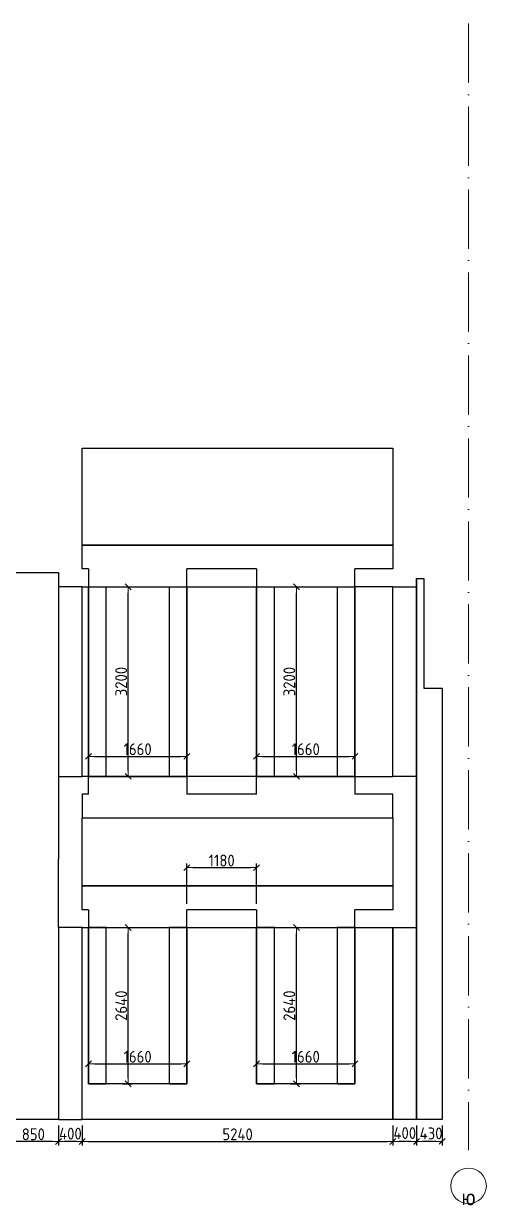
# Model space of a CAD drawing. Header units: millimetres. Extents: x 209 to 1046824, y -248937 to 510758.
# Drawn here: x 193322 to 201127, y 93639 to 113584 of the extents above; entities that cross this region are included whole.
import ezdxf

# ---------------------------------------------------------------- set-up
doc = ezdxf.new("R2010")
doc.units = ezdxf.units.MM
doc.linetypes.add('50_200_ШТРИХ_1Т_ш5_п1_п1_', pattern=[1400, 1000, -200, 0, -200])
for name, color, linetype, lineweight, true_color in [('Оси-1', 7, 'Continuous', 20, 0xaaaaaa), ('Оси-2', 7, 'Continuous', 9, 0xaaaaaa), ('Оси-3', 7, '50_200_ШТРИХ_1Т_ш5_п1_п1_', 9, 0xaaaaaa)]:
    doc.layers.add(name, color=color, linetype=linetype, lineweight=lineweight, true_color=true_color)
doc.layers.add('Основные линии', color=7, linetype='Continuous', lineweight=30)
doc.layers.add('Размеры', color=7, linetype='Continuous', lineweight=15)
doc.styles.add('Arial', font='arial.ttf', dxfattribs={"width": 0.9, "height": 500})
doc.styles.add('СПДС', font='isocpeur.ttf', dxfattribs={"width": 0.9})
doc.dimstyles.new('Размера А3', dxfattribs={"dimtxt": 200, "dimasz": 100, "dimexe": 70, "dimexo": 100, "dimgap": 20, "dimtad": 1, "dimdec": 0, "dimrnd": 10, "dimzin": 0, "dimdsep": 46, "dimtxsty": 'СПДС', "dimblk": 'ARROWHEAD_6', "dimcen": 1, "dimclrd": 256, "dimclre": 256, "dimclrt": 256, "dimazin": 0, "dimtfac": 1, "dimtdec": 0, "dimtmove": 2, "dimatfit": 3, "dimfxl": 1, "dimtolj": 1, "dimtzin": 0, "dimarcsym": 0})

# ---------------------------------------------------------------- blocks, each defined once
blk = doc.blocks.new('ARROWHEAD_6')
at = {"color": 0, "linetype": 'Continuous'}
for p, q in [((0, 0), (-1, 0)), ((-0.5, -0.5), (0.5, 0.5))]:
    blk.add_line(p, q, dxfattribs=at)
blk = doc.blocks.new('*D388')
at = {"layer": 'Defpoints', "color": 0, "lineweight": 30, "transparency": 16777216}
for p in [(197251, 96002), (198911, 96028), (198911, 96002)]:
    blk.add_point(p, dxfattribs=at)
at = {"layer": 'Размеры', "lineweight": -2, "transparency": 16777216}
for p, q in [((197251, 96102), (197251, 96098)), ((197351, 96028), (198811, 96028)), ((198911, 96102), (198911, 96098))]:
    blk.add_line(p, q, dxfattribs=at)
at = {"layer": 'Размеры', "lineweight": -2, "transparency": 16777216, "xscale": 100, "yscale": 100, "zscale": 100, "rotation": 180}
blk.add_blockref('ARROWHEAD_6', (197251, 96028), dxfattribs=at)
at = {"layer": 'Размеры', "lineweight": -2, "transparency": 16777216, "xscale": 100, "yscale": 100, "zscale": 100}
blk.add_blockref('ARROWHEAD_6', (198911, 96028), dxfattribs=at)
at = {"layer": 'Размеры', "lineweight": 15, "transparency": 16777216, "insert": (198081, 96148), "char_height": 200, "attachment_point": 5, "style": 'СПДС'}
blk.add_mtext('\\A1;1660', dxfattribs=at)
blk = doc.blocks.new('*D389')
at = {"layer": 'Defpoints', "color": 0, "lineweight": 30, "transparency": 16777216}
for p in [(197724, 98330), (197923, 98330), (197724, 95690)]:
    blk.add_point(p, dxfattribs=at)
at = {"layer": 'Размеры', "lineweight": -2, "transparency": 16777216}
for p, q in [((197824, 98330), (197993, 98330)), ((197923, 95790), (197923, 98230)), ((197824, 95690), (197993, 95690))]:
    blk.add_line(p, q, dxfattribs=at)
at = {"layer": 'Размеры', "lineweight": -2, "transparency": 16777216, "xscale": 100, "yscale": 100, "zscale": 100}
for p, rotation in [((197923, 98330), 90), ((197923, 95690), 270)]:
    blk.add_blockref('ARROWHEAD_6', p, dxfattribs=dict(at, rotation=rotation))
at = {"layer": 'Размеры', "lineweight": 15, "transparency": 16777216, "insert": (197803, 97010), "char_height": 200, "attachment_point": 5, "rotation": 90, "style": 'СПДС'}
blk.add_mtext('\\A1;2640', dxfattribs=at)
blk = doc.blocks.new('*D255')
at = {"layer": 'Defpoints', "color": 0, "lineweight": 30, "transparency": 16777216}
for p in [(194889, 104080), (195087, 104080), (194889, 100880)]:
    blk.add_point(p, dxfattribs=at)
at = {"layer": 'Размеры', "lineweight": -2, "transparency": 16777216}
for p, q in [((194989, 104080), (195157, 104080)), ((195087, 100980), (195087, 103980)), ((194989, 100880), (195157, 100880))]:
    blk.add_line(p, q, dxfattribs=at)
at = {"layer": 'Размеры', "lineweight": -2, "transparency": 16777216, "xscale": 100, "yscale": 100, "zscale": 100}
for p, rotation in [((195087, 104080), 90), ((195087, 100880), 270)]:
    blk.add_blockref('ARROWHEAD_6', p, dxfattribs=dict(at, rotation=rotation))
at = {"layer": 'Размеры', "lineweight": 15, "transparency": 16777216, "insert": (194967, 102480), "char_height": 200, "attachment_point": 5, "rotation": 90, "style": 'СПДС'}
blk.add_mtext('\\A1;3200', dxfattribs=at)
blk = doc.blocks.new('*D367')
at = {"layer": 'Defpoints', "color": 0, "lineweight": 30, "transparency": 16777216}
for p in [(197251, 101192), (198911, 101218), (198911, 101192)]:
    blk.add_point(p, dxfattribs=at)
at = {"layer": 'Размеры', "lineweight": -2, "transparency": 16777216}
for p, q in [((197251, 101292), (197251, 101288)), ((197351, 101218), (198811, 101218)), ((198911, 101292), (198911, 101288))]:
    blk.add_line(p, q, dxfattribs=at)
at = {"layer": 'Размеры', "lineweight": -2, "transparency": 16777216, "xscale": 100, "yscale": 100, "zscale": 100, "rotation": 180}
blk.add_blockref('ARROWHEAD_6', (197251, 101218), dxfattribs=at)
at = {"layer": 'Размеры', "lineweight": -2, "transparency": 16777216, "xscale": 100, "yscale": 100, "zscale": 100}
blk.add_blockref('ARROWHEAD_6', (198911, 101218), dxfattribs=at)
at = {"layer": 'Размеры', "lineweight": 15, "transparency": 16777216, "insert": (198081, 101338), "char_height": 200, "attachment_point": 5, "style": 'СПДС'}
blk.add_mtext('\\A1;1660', dxfattribs=at)
blk = doc.blocks.new('*D256')
at = {"layer": 'Defpoints', "color": 0, "lineweight": 30, "transparency": 16777216}
for p in [(197724, 104080), (197923, 104080), (197724, 100880)]:
    blk.add_point(p, dxfattribs=at)
at = {"layer": 'Размеры', "lineweight": -2, "transparency": 16777216}
for p, q in [((197824, 104080), (197993, 104080)), ((197923, 100980), (197923, 103980)), ((197824, 100880), (197993, 100880))]:
    blk.add_line(p, q, dxfattribs=at)
at = {"layer": 'Размеры', "lineweight": -2, "transparency": 16777216, "xscale": 100, "yscale": 100, "zscale": 100}
for p, rotation in [((197923, 104080), 90), ((197923, 100880), 270)]:
    blk.add_blockref('ARROWHEAD_6', p, dxfattribs=dict(at, rotation=rotation))
at = {"layer": 'Размеры', "lineweight": 15, "transparency": 16777216, "insert": (197803, 102480), "char_height": 200, "attachment_point": 5, "rotation": 90, "style": 'СПДС'}
blk.add_mtext('\\A1;3200', dxfattribs=at)
blk = doc.blocks.new('*D397')
at = {"layer": 'Defpoints', "color": 0, "lineweight": 30, "transparency": 16777216}
for p in [(197251, 96002), (198911, 96028), (198911, 96002)]:
    blk.add_point(p, dxfattribs=at)
at = {"layer": 'Размеры', "lineweight": -2, "transparency": 16777216}
for p, q in [((197251, 96102), (197251, 96098)), ((197351, 96028), (198811, 96028)), ((198911, 96102), (198911, 96098))]:
    blk.add_line(p, q, dxfattribs=at)
at = {"layer": 'Размеры', "lineweight": -2, "transparency": 16777216, "xscale": 100, "yscale": 100, "zscale": 100, "rotation": 180}
blk.add_blockref('ARROWHEAD_6', (197251, 96028), dxfattribs=at)
at = {"layer": 'Размеры', "lineweight": -2, "transparency": 16777216, "xscale": 100, "yscale": 100, "zscale": 100}
blk.add_blockref('ARROWHEAD_6', (198911, 96028), dxfattribs=at)
at = {"layer": 'Размеры', "lineweight": 15, "transparency": 16777216, "insert": (198081, 96148), "char_height": 200, "attachment_point": 5, "style": 'СПДС'}
blk.add_mtext('\\A1;1660', dxfattribs=at)
blk = doc.blocks.new('*D398')
at = {"layer": 'Defpoints', "color": 0, "lineweight": 30, "transparency": 16777216}
for p in [(197724, 98330), (197923, 98330), (197724, 95690)]:
    blk.add_point(p, dxfattribs=at)
at = {"layer": 'Размеры', "lineweight": -2, "transparency": 16777216}
for p, q in [((197824, 98330), (197993, 98330)), ((197923, 95790), (197923, 98230)), ((197824, 95690), (197993, 95690))]:
    blk.add_line(p, q, dxfattribs=at)
at = {"layer": 'Размеры', "lineweight": -2, "transparency": 16777216, "xscale": 100, "yscale": 100, "zscale": 100}
for p, rotation in [((197923, 98330), 90), ((197923, 95690), 270)]:
    blk.add_blockref('ARROWHEAD_6', p, dxfattribs=dict(at, rotation=rotation))
at = {"layer": 'Размеры', "lineweight": 15, "transparency": 16777216, "insert": (197803, 97010), "char_height": 200, "attachment_point": 5, "rotation": 90, "style": 'СПДС'}
blk.add_mtext('\\A1;2640', dxfattribs=at)
blk = doc.blocks.new('*D368')
at = {"layer": 'Defpoints', "color": 0, "lineweight": 30, "transparency": 16777216}
for p in [(194415, 96002), (196075, 96028), (196075, 96002)]:
    blk.add_point(p, dxfattribs=at)
at = {"layer": 'Размеры', "lineweight": -2, "transparency": 16777216}
for p, q in [((194415, 96102), (194415, 96098)), ((194515, 96028), (195975, 96028)), ((196075, 96102), (196075, 96098))]:
    blk.add_line(p, q, dxfattribs=at)
at = {"layer": 'Размеры', "lineweight": -2, "transparency": 16777216, "xscale": 100, "yscale": 100, "zscale": 100, "rotation": 180}
blk.add_blockref('ARROWHEAD_6', (194415, 96028), dxfattribs=at)
at = {"layer": 'Размеры', "lineweight": -2, "transparency": 16777216, "xscale": 100, "yscale": 100, "zscale": 100}
blk.add_blockref('ARROWHEAD_6', (196075, 96028), dxfattribs=at)
at = {"layer": 'Размеры', "lineweight": 15, "transparency": 16777216, "insert": (195245, 96148), "char_height": 200, "attachment_point": 5, "style": 'СПДС'}
blk.add_mtext('\\A1;1660', dxfattribs=at)
blk = doc.blocks.new('*D369')
at = {"layer": 'Defpoints', "color": 0, "lineweight": 30, "transparency": 16777216}
for p in [(194889, 98330), (195087, 98330), (194889, 95690)]:
    blk.add_point(p, dxfattribs=at)
at = {"layer": 'Размеры', "lineweight": -2, "transparency": 16777216}
for p, q in [((194989, 98330), (195157, 98330)), ((195087, 95790), (195087, 98230)), ((194989, 95690), (195157, 95690))]:
    blk.add_line(p, q, dxfattribs=at)
at = {"layer": 'Размеры', "lineweight": -2, "transparency": 16777216, "xscale": 100, "yscale": 100, "zscale": 100}
for p, rotation in [((195087, 98330), 90), ((195087, 95690), 270)]:
    blk.add_blockref('ARROWHEAD_6', p, dxfattribs=dict(at, rotation=rotation))
at = {"layer": 'Размеры', "lineweight": 15, "transparency": 16777216, "insert": (194967, 97010), "char_height": 200, "attachment_point": 5, "rotation": 90, "style": 'СПДС'}
blk.add_mtext('\\A1;2640', dxfattribs=at)
blk = doc.blocks.new('*D370')
at = {"layer": 'Defpoints', "color": 0, "lineweight": 30, "transparency": 16777216}
for p in [(194415, 96002), (196075, 96028), (196075, 96002)]:
    blk.add_point(p, dxfattribs=at)
at = {"layer": 'Размеры', "lineweight": -2, "transparency": 16777216}
for p, q in [((194415, 96102), (194415, 96098)), ((194515, 96028), (195975, 96028)), ((196075, 96102), (196075, 96098))]:
    blk.add_line(p, q, dxfattribs=at)
at = {"layer": 'Размеры', "lineweight": -2, "transparency": 16777216, "xscale": 100, "yscale": 100, "zscale": 100, "rotation": 180}
blk.add_blockref('ARROWHEAD_6', (194415, 96028), dxfattribs=at)
at = {"layer": 'Размеры', "lineweight": -2, "transparency": 16777216, "xscale": 100, "yscale": 100, "zscale": 100}
blk.add_blockref('ARROWHEAD_6', (196075, 96028), dxfattribs=at)
at = {"layer": 'Размеры', "lineweight": 15, "transparency": 16777216, "insert": (195245, 96148), "char_height": 200, "attachment_point": 5, "style": 'СПДС'}
blk.add_mtext('\\A1;1660', dxfattribs=at)
blk = doc.blocks.new('*D371')
at = {"layer": 'Defpoints', "color": 0, "lineweight": 30, "transparency": 16777216}
for p in [(194889, 98330), (195087, 98330), (194889, 95690)]:
    blk.add_point(p, dxfattribs=at)
at = {"layer": 'Размеры', "lineweight": -2, "transparency": 16777216}
for p, q in [((194989, 98330), (195157, 98330)), ((195087, 95790), (195087, 98230)), ((194989, 95690), (195157, 95690))]:
    blk.add_line(p, q, dxfattribs=at)
at = {"layer": 'Размеры', "lineweight": -2, "transparency": 16777216, "xscale": 100, "yscale": 100, "zscale": 100}
for p, rotation in [((195087, 98330), 90), ((195087, 95690), 270)]:
    blk.add_blockref('ARROWHEAD_6', p, dxfattribs=dict(at, rotation=rotation))
at = {"layer": 'Размеры', "lineweight": 15, "transparency": 16777216, "insert": (194967, 97010), "char_height": 200, "attachment_point": 5, "rotation": 90, "style": 'СПДС'}
blk.add_mtext('\\A1;2640', dxfattribs=at)
blk = doc.blocks.new('*D419')
at = {"layer": 'Defpoints', "color": 0, "lineweight": 30, "transparency": 16777216}
for p in [(194415, 101192), (196075, 101218), (196075, 101192)]:
    blk.add_point(p, dxfattribs=at)
at = {"layer": 'Размеры', "lineweight": -2, "transparency": 16777216}
for p, q in [((194415, 101292), (194415, 101288)), ((194515, 101218), (195975, 101218)), ((196075, 101292), (196075, 101288))]:
    blk.add_line(p, q, dxfattribs=at)
at = {"layer": 'Размеры', "lineweight": -2, "transparency": 16777216, "xscale": 100, "yscale": 100, "zscale": 100, "rotation": 180}
blk.add_blockref('ARROWHEAD_6', (194415, 101218), dxfattribs=at)
at = {"layer": 'Размеры', "lineweight": -2, "transparency": 16777216, "xscale": 100, "yscale": 100, "zscale": 100}
blk.add_blockref('ARROWHEAD_6', (196075, 101218), dxfattribs=at)
at = {"layer": 'Размеры', "lineweight": 15, "transparency": 16777216, "insert": (195245, 101338), "char_height": 200, "attachment_point": 5, "style": 'СПДС'}
blk.add_mtext('\\A1;1660', dxfattribs=at)
blk = doc.blocks.new('Ось сетки - Круг_Ø6_00__ISO-2_5_0_9K_-17386508-АИ_План этажа Радиаторы_2')
at = {"layer": 'Оси-1'}
blk.add_circle((0, 0), 3, dxfattribs=at)
blk = doc.blocks.new('*D444')
at = {"layer": 'Defpoints', "color": 0, "lineweight": 30, "transparency": 16777216}
for p in [(193061, 95090), (193911, 95090), (193061, 94719)]:
    blk.add_point(p, dxfattribs=at)
at = {"layer": 'Размеры', "lineweight": -2, "transparency": 16777216}
for p, q in [((193061, 94990), (193061, 94649)), ((193911, 94990), (193911, 94649)), ((193811, 94719), (193161, 94719))]:
    blk.add_line(p, q, dxfattribs=at)
at = {"layer": 'Размеры', "lineweight": -2, "transparency": 16777216, "xscale": 100, "yscale": 100, "zscale": 100, "rotation": 180}
blk.add_blockref('ARROWHEAD_6', (193061, 94719), dxfattribs=at)
at = {"layer": 'Размеры', "lineweight": -2, "transparency": 16777216, "xscale": 100, "yscale": 100, "zscale": 100}
blk.add_blockref('ARROWHEAD_6', (193911, 94719), dxfattribs=at)
at = {"layer": 'Размеры', "lineweight": 15, "transparency": 16777216, "insert": (193486, 94839), "char_height": 200, "attachment_point": 5, "style": 'СПДС'}
blk.add_mtext('\\A1;850', dxfattribs=at)
blk = doc.blocks.new('*D445')
at = {"layer": 'Defpoints', "color": 0, "lineweight": 30, "transparency": 16777216}
for p in [(193911, 95090), (194311, 95090), (193911, 94719)]:
    blk.add_point(p, dxfattribs=at)
at = {"layer": 'Размеры', "lineweight": -2, "transparency": 16777216}
for p, q in [((193911, 94990), (193911, 94649)), ((194311, 94990), (194311, 94649)), ((194211, 94719), (194011, 94719))]:
    blk.add_line(p, q, dxfattribs=at)
at = {"layer": 'Размеры', "lineweight": -2, "transparency": 16777216, "xscale": 100, "yscale": 100, "zscale": 100, "rotation": 180}
blk.add_blockref('ARROWHEAD_6', (193911, 94719), dxfattribs=at)
at = {"layer": 'Размеры', "lineweight": -2, "transparency": 16777216, "xscale": 100, "yscale": 100, "zscale": 100}
blk.add_blockref('ARROWHEAD_6', (194311, 94719), dxfattribs=at)
at = {"layer": 'Размеры', "lineweight": 15, "transparency": 16777216, "insert": (194111, 94850), "char_height": 200, "attachment_point": 5, "style": 'СПДС'}
blk.add_mtext('\\A1;400', dxfattribs=at)
blk = doc.blocks.new('*D446')
at = {"layer": 'Defpoints', "color": 0, "lineweight": 30, "transparency": 16777216}
for p in [(194311, 95090), (199551, 95090), (199551, 94719)]:
    blk.add_point(p, dxfattribs=at)
at = {"layer": 'Размеры', "lineweight": -2, "transparency": 16777216}
for p, q in [((194311, 94990), (194311, 94649)), ((199551, 94990), (199551, 94649)), ((194411, 94719), (199451, 94719))]:
    blk.add_line(p, q, dxfattribs=at)
at = {"layer": 'Размеры', "lineweight": -2, "transparency": 16777216, "xscale": 100, "yscale": 100, "zscale": 100, "rotation": 180}
blk.add_blockref('ARROWHEAD_6', (194311, 94719), dxfattribs=at)
at = {"layer": 'Размеры', "lineweight": -2, "transparency": 16777216, "xscale": 100, "yscale": 100, "zscale": 100}
blk.add_blockref('ARROWHEAD_6', (199551, 94719), dxfattribs=at)
at = {"layer": 'Размеры', "lineweight": 15, "transparency": 16777216, "insert": (196931, 94839), "char_height": 200, "attachment_point": 5, "style": 'СПДС'}
blk.add_mtext('\\A1;5240', dxfattribs=at)
blk = doc.blocks.new('*D447')
at = {"layer": 'Defpoints', "color": 0, "lineweight": 30, "transparency": 16777216}
for p in [(199551, 95090), (199951, 95090), (199551, 94719)]:
    blk.add_point(p, dxfattribs=at)
at = {"layer": 'Размеры', "lineweight": -2, "transparency": 16777216}
for p, q in [((199551, 94990), (199551, 94649)), ((199951, 94990), (199951, 94649)), ((199851, 94719), (199651, 94719))]:
    blk.add_line(p, q, dxfattribs=at)
at = {"layer": 'Размеры', "lineweight": -2, "transparency": 16777216, "xscale": 100, "yscale": 100, "zscale": 100, "rotation": 180}
blk.add_blockref('ARROWHEAD_6', (199551, 94719), dxfattribs=at)
at = {"layer": 'Размеры', "lineweight": -2, "transparency": 16777216, "xscale": 100, "yscale": 100, "zscale": 100}
blk.add_blockref('ARROWHEAD_6', (199951, 94719), dxfattribs=at)
at = {"layer": 'Размеры', "lineweight": 15, "transparency": 16777216, "insert": (199751, 94859), "char_height": 200, "attachment_point": 5, "style": 'СПДС'}
blk.add_mtext('\\A1;400', dxfattribs=at)
blk = doc.blocks.new('*D421')
at = {"layer": 'Defpoints', "color": 0, "lineweight": 30, "transparency": 16777216}
for p in [(199951, 95090), (200381, 95090), (199951, 94720)]:
    blk.add_point(p, dxfattribs=at)
at = {"layer": 'Размеры', "lineweight": -2, "transparency": 16777216}
for p, q in [((199951, 94990), (199951, 94650)), ((200381, 94990), (200381, 94650)), ((200281, 94720), (200051, 94720))]:
    blk.add_line(p, q, dxfattribs=at)
at = {"layer": 'Размеры', "lineweight": -2, "transparency": 16777216, "xscale": 100, "yscale": 100, "zscale": 100, "rotation": 180}
blk.add_blockref('ARROWHEAD_6', (199951, 94720), dxfattribs=at)
at = {"layer": 'Размеры', "lineweight": -2, "transparency": 16777216, "xscale": 100, "yscale": 100, "zscale": 100}
blk.add_blockref('ARROWHEAD_6', (200381, 94720), dxfattribs=at)
at = {"layer": 'Размеры', "lineweight": 15, "transparency": 16777216, "insert": (200195, 94854), "char_height": 200, "attachment_point": 5, "style": 'СПДС'}
blk.add_mtext('\\A1;430', dxfattribs=at)
blk = doc.blocks.new('*D453')
at = {"layer": 'Defpoints', "color": 0, "lineweight": 30, "transparency": 16777216}
for p in [(197251, 99339), (196075, 98630), (197251, 98630)]:
    blk.add_point(p, dxfattribs=at)
at = {"layer": 'Размеры', "lineweight": -2, "transparency": 16777216}
for p, q in [((196075, 98730), (196075, 99409)), ((196175, 99339), (197151, 99339)), ((197251, 98730), (197251, 99409))]:
    blk.add_line(p, q, dxfattribs=at)
at = {"layer": 'Размеры', "lineweight": -2, "transparency": 16777216, "xscale": 100, "yscale": 100, "zscale": 100, "rotation": 180}
blk.add_blockref('ARROWHEAD_6', (196075, 99339), dxfattribs=at)
at = {"layer": 'Размеры', "lineweight": -2, "transparency": 16777216, "xscale": 100, "yscale": 100, "zscale": 100}
blk.add_blockref('ARROWHEAD_6', (197251, 99339), dxfattribs=at)
at = {"layer": 'Размеры', "lineweight": 15, "transparency": 16777216, "insert": (196663, 99459), "char_height": 200, "attachment_point": 5, "style": 'СПДС'}
blk.add_mtext('\\A1;1180', dxfattribs=at)

msp = doc.modelspace()

# ---------------------------------------------------------------- linework, layer by layer
at = {"layer": 'Оси-3'}
msp.add_line((200826.8, 113584.3), (200826.8, 94569.1), dxfattribs=at)
at = {"layer": 'Основные линии'}
for p, q in [((199950.7, 104219.9), (199950.7, 95089.9)), ((194415.1, 100879.9), (194415.1, 104079.9)), ((194415.1, 104079.9), (194415.1, 100879.9)), ((194715.1, 100879.9), (194715.1, 104079.9)), ((195775.1, 104079.9), (195775.1, 100879.9)), ((196075.1, 104079.9), (196075.1, 100879.9)), ((196075.1, 100879.9), (196075.1, 104079.9)), ((197250.7, 100879.9), (197250.7, 104079.9)), ((197250.7, 104079.9), (197250.7, 100879.9)), ((197550.7, 100879.9), (197550.7, 104079.9)), ((198610.7, 104079.9), (198610.7, 100879.9)), ((198910.7, 104079.9), (198910.7, 100879.9)), ((198910.7, 100879.9), (198910.7, 104079.9)), ((200380.7, 102369.9), (200380.7, 95089.9)), ((196075.1, 100879.9), (194415.1, 100879.9)), ((194415.1, 100879.9), (194715.1, 100879.9)), ((195775.1, 100879.9), (196075.1, 100879.9)), ((198910.7, 100879.9), (197250.7, 100879.9)), ((197250.7, 100879.9), (197550.7, 100879.9)), ((198610.7, 100879.9), (198910.7, 100879.9)), ((193910.7, 95089.9), (193060.7, 95089.9)), ((193910.7, 95089.9), (194310.7, 95089.9)), ((199550.7, 95089.9), (194310.7, 95089.9)), ((199950.7, 95089.9), (199550.7, 95089.9)), ((200380.7, 95089.9), (199950.7, 95089.9))]:
    msp.add_line(p, q, dxfattribs=at)
for points in [[(199550.7, 104779.9), (194310.7, 104779.9), (194310.7, 106419.9), (199550.7, 106419.9)], [(194310.7, 104079.9), (193910.7, 104079.9), (193910.7, 100879.9), (194310.7, 100879.9)], [(194310.7, 104079.9), (194415.1, 104079.9), (194415.1, 100879.9), (194310.7, 100879.9)], [(196075.1, 104079.9), (197250.7, 104079.9), (197250.7, 100879.9), (196075.1, 100879.9)], [(199550.7, 104079.9), (198910.7, 104079.9), (198910.7, 100879.9), (199550.7, 100879.9)], [(199550.7, 104079.9), (199950.7, 104079.9), (199950.7, 100879.9), (199550.7, 100879.9)], [(199550.7, 99029.9), (194310.7, 99029.9), (194310.7, 100179.9), (199550.7, 100179.9)], [(194310.7, 98329.9), (193910.7, 98329.9), (193910.7, 95089.9), (194310.7, 95089.9)], [(194310.7, 98329.9), (199550.7, 98329.9), (199550.7, 95089.9), (194310.7, 95089.9)], [(196075.1, 95689.9), (194415.1, 95689.9), (194415.1, 98329.9), (196075.1, 98329.9)], [(194415.1, 95689.9), (194715.1, 95689.9), (194715.1, 98329.9), (194415.1, 98329.9)], [(195775.1, 95689.9), (196075.1, 95689.9), (196075.1, 98329.9), (195775.1, 98329.9)], [(198910.7, 95689.9), (197250.7, 95689.9), (197250.7, 98329.9), (198910.7, 98329.9)], [(197250.7, 95689.9), (197550.7, 95689.9), (197550.7, 98329.9), (197250.7, 98329.9)], [(198610.7, 95689.9), (198910.7, 95689.9), (198910.7, 98329.9), (198610.7, 98329.9)], [(199950.7, 95089.9), (199550.7, 95089.9), (199550.7, 98329.9), (199950.7, 98329.9)]]:
    msp.add_lwpolyline(points, close=True, dxfattribs=at)
for points in [[(194415.1, 104379.9), (194310.7, 104379.9), (194310.7, 104779.9), (199550.7, 104779.9), (199550.7, 104379.9), (198910.7, 104379.9)], [(193060.7, 99479.9), (193060.7, 104319.9), (193910.7, 104319.9), (193910.7, 99479.9)], [(194415.1, 104379.9), (194415.1, 104079.9), (196075.1, 104079.9), (196075.1, 104379.9)], [(197250.7, 104379.9), (196075.1, 104379.9)], [(197250.7, 104379.9), (197250.7, 104079.9), (198910.7, 104079.9), (198910.7, 104379.9)], [(200380.7, 102369.9), (200380.7, 95089.9), (199950.7, 95089.9), (199950.7, 104219.9), (200072.9, 104219.9)], [(200072.9, 104219.9), (200072.9, 102369.9), (200380.7, 102369.9)], [(194415.1, 100579.9), (194415.1, 100879.9), (196075.1, 100879.9), (196075.1, 100579.9)], [(197250.7, 100579.9), (197250.7, 100879.9), (198910.7, 100879.9), (198910.7, 100579.9)], [(194415.1, 100579.9), (194310.7, 100579.9), (194310.7, 100179.9), (199550.7, 100179.9), (199550.7, 100579.9), (198910.7, 100579.9)], [(197250.7, 100579.9), (196075.1, 100579.9)], [(193910.7, 98329.9), (193910.7, 99479.9)], [(194415.1, 98629.9), (194310.7, 98629.9), (194310.7, 99029.9), (199550.7, 99029.9), (199550.7, 98629.9), (198910.7, 98629.9)], [(194415.1, 98629.9), (194415.1, 98329.9), (196075.1, 98329.9), (196075.1, 98629.9)], [(197250.7, 98629.9), (196075.1, 98629.9)], [(197250.7, 98629.9), (197250.7, 98329.9), (198910.7, 98329.9), (198910.7, 98629.9)]]:
    msp.add_lwpolyline(points, dxfattribs=at)

# ---------------------------------------------------------------- block references
at = {"layer": 'Оси-1', "xscale": 100, "yscale": 100, "zscale": 100, "rotation": 179.9999999999998}
msp.add_blockref('Ось сетки - Круг_Ø6_00__ISO-2_5_0_9K_-17386508-АИ_План этажа Радиаторы_2', (200826.8, 93969.1), dxfattribs=at)

# ---------------------------------------------------------------- texts
at = {"layer": 'Оси-2', "insert": (200826.5, 93766.2), "char_height": 250, "width": 428.4, "attachment_point": 5, "line_spacing_factor": 0.936439, "style": 'Arial'}
msp.add_mtext('\\pxqc,t4.572,9.144,13.716,18.288,22.86,27.432,32.004,36.576,41.148,45.72,50.292,54.864,59.436,64.008,68.58,73.152,77.724,82.296,86.868,91.44,96.012,100.584,105.156,109.728,114.3,118.872,123.444,128.016,132.588,137.16,141.732,146.304;ю', dxfattribs=at)

# ---------------------------------------------------------------- dimensions: what is measured, and where the dimension line sits
at = {"layer": 'Размеры', "lineweight": 15}
for base, p1, p2, picture, middle in [((195087, 104079.9), (194888.7, 100879.9), (194888.7, 104079.9), '*D255', (194967, 102479.9)), ((197922.6, 104079.9), (197724.2, 100879.9), (197724.2, 104079.9), '*D256', (197802.6, 102479.9)), ((195087, 98329.9), (194888.7, 95689.9), (194888.7, 98329.9), '*D369', (194967, 97009.9)), ((195087, 98329.9), (194888.7, 95689.9), (194888.7, 98329.9), '*D371', (194967, 97009.9)), ((197922.6, 98329.9), (197724.2, 95689.9), (197724.2, 98329.9), '*D389', (197802.6, 97009.9)), ((197922.6, 98329.9), (197724.2, 95689.9), (197724.2, 98329.9), '*D398', (197802.6, 97009.9))]:
    dim = msp.add_linear_dim(base=base, p1=p1, p2=p2, angle=90, dimstyle='Размера А3', dxfattribs=at)
    dim.commit()
    dim.dimension.update_dxf_attribs({"geometry": picture, "text_midpoint": middle})
for base, p1, p2, picture, middle in [((196075.1, 101217.6), (194415.1, 101192), (196075.1, 101192), '*D419', (195245.1, 101337.6)), ((198910.7, 101217.6), (197250.7, 101192), (198910.7, 101192), '*D367', (198080.7, 101337.6)), ((197250.7, 99339.1), (196075.1, 98629.9), (197250.7, 98629.9), '*D453', (196662.9, 99459.1)), ((196075.1, 96027.6), (194415.1, 96002), (196075.1, 96002), '*D368', (195245.1, 96147.6)), ((196075.1, 96027.6), (194415.1, 96002), (196075.1, 96002), '*D370', (195245.1, 96147.6)), ((198910.7, 96027.6), (197250.7, 96002), (198910.7, 96002), '*D388', (198080.7, 96147.6)), ((198910.7, 96027.6), (197250.7, 96002), (198910.7, 96002), '*D397', (198080.7, 96147.6)), ((193060.7, 94719.1), (193910.7, 95089.9), (193060.7, 95089.9), '*D444', (193485.7, 94839.1)), ((199550.7, 94719.1), (194310.7, 95089.9), (199550.7, 95089.9), '*D446', (196930.7, 94839.1))]:
    dim = msp.add_linear_dim(base=base, p1=p1, p2=p2, dimstyle='Размера А3', dxfattribs=at)
    dim.commit()
    dim.dimension.update_dxf_attribs({"geometry": picture, "text_midpoint": middle})
for base, p1, p2, picture, middle in [((193910.7, 94719.1), (194310.7, 95089.9), (193910.7, 95089.9), '*D445', (194110.7, 94849.8)), ((199550.7, 94719.1), (199950.7, 95089.9), (199550.7, 95089.9), '*D447', (199750.7, 94859.4)), ((199950.7, 94719.5), (200380.7, 95089.9), (199950.7, 95089.9), '*D421', (200195.5, 94853.9))]:
    dim = msp.add_linear_dim(base=base, p1=p1, p2=p2, dimstyle='Размера А3', dxfattribs=at)
    dim.commit()
    dim.dimension.update_dxf_attribs({"geometry": picture, "text_midpoint": middle, "dimtype": 160})

doc.saveas('drawing.dxf')
